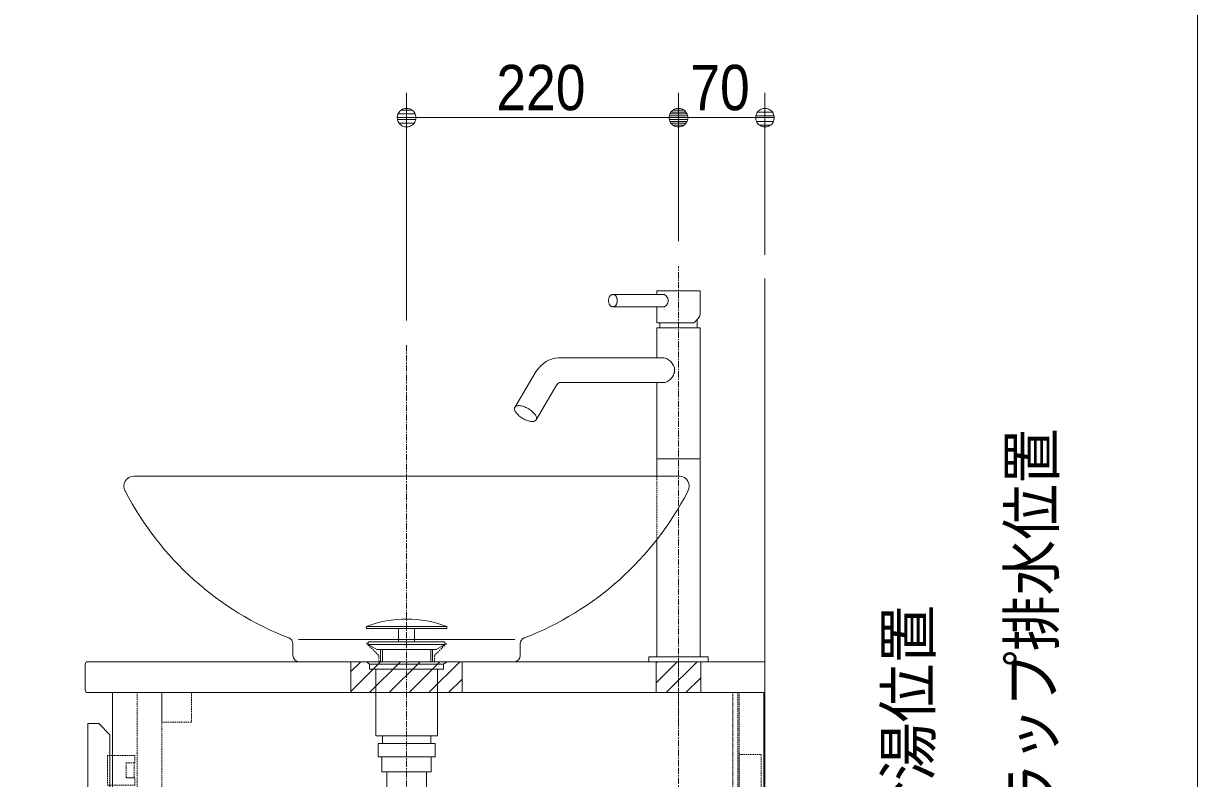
# Model space of a CAD drawing. Units: millimetres, scale not verified. Extents: x -6062 to 6062, y -3045 to 3045.
# Drawn here: x -3872 to -2922, y -1474 to -864 of the extents above; entities that cross this region are included whole.
import ezdxf
from ezdxf.enums import TextEntityAlignment as Align

# ---------------------------------------------------------------- set-up
doc = ezdxf.new("R2010")
doc.units = ezdxf.units.MM
doc.header["$LTSCALE"] = 20
doc.linetypes.add('CHAIN1', pattern=[8, 5, -1, 1, -1])
doc.linetypes.add('DASHED1', pattern=[1.8, 1.2, -0.6])
for name, color, linetype, lineweight in [('0-0_1図面枠', 7, 'Continuous', 9), ('0-1_2寸法-1', 7, 'Continuous', 9), ('0-2_0', 7, 'Continuous', 9), ('0-3_5ボウル・キャビネット', 7, 'Continuous', 9), ('0-4_2寸法-2', 7, 'Continuous', 9), ('0-5_4給排水', 7, 'Continuous', 9)]:
    doc.layers.add(name, color=color, linetype=linetype, lineweight=lineweight)
doc.styles.add('ＭＳ Ｐゴシック', font='')
doc.styles.get('ＭＳ Ｐゴシック').set_extended_font_data('MS PGothic')

# ---------------------------------------------------------------- blocks, each defined once
blk = doc.blocks.new('グループ-4')
at = {"layer": '0-0_1図面枠'}
blk.add_line((-22700, 41000), (-22700, -48600), dxfattribs=at)
blk = doc.blocks.new('グループ-5')
at = {"layer": '0-3_5ボウル・キャビネット'}
blk.add_line((-40700, -27640), (-40700, -28060), dxfattribs=at)
blk.add_lwpolyline([(-40660, -28100), (-29700, -28100), (-29700, -27600), (-40660, -27600)], dxfattribs=at)
for points in [[(-40260, -28100), (-29720, -28100), (-29720, -41400), (-40260, -41400)], [(-40660, -40520), (-40580, -40600), (-40300, -40600), (-40300, -28780), (-40480, -28600), (-40660, -28600)]]:
    blk.add_lwpolyline(points, close=True, dxfattribs=at)
for centre, start, end in [((-40660, -27640), 90, 180), ((-40660, -28060), 180, 270)]:
    blk.add_arc(centre, 40, start, end, dxfattribs=at)
blk = doc.blocks.new('グループ-6')
at = {"layer": '0-3_5ボウル・キャビネット', "linetype": 'DASHED1'}
for p, q in [((-30220, -41400), (-30220, -28100)), ((-30120, -41400), (-30120, -28100)), ((-37920, -39600), (-30920, -39600))]:
    blk.add_line(p, q, dxfattribs=at)
for points in [[(-39860, -28100), (-39460, -28100), (-39460, -29700), (-39860, -29700)], [(-39460, -28100), (-38980, -28100), (-38980, -28580), (-39460, -28580)], [(-30220, -28100), (-30140, -28100), (-30140, -41360), (-30220, -41360)], [(-39900, -29475), (-40040, -29475), (-40040, -29235), (-39900, -29235), (-39900, -29115), (-40340, -29115), (-40340, -29595), (-39900, -29595)], [(-40040, -29235), (-39910, -29235), (-39910, -29475), (-40040, -29475)], [(-30120, -29100), (-29760, -29100), (-29760, -30700), (-30120, -30700)], [(-30120, -36600), (-29760, -36600), (-29760, -38200), (-30120, -38200)], [(-40260, -39600), (-37920, -39600), (-37920, -39280), (-38220, -39280), (-38220, -39200), (-40260, -39200)], [(-38210, -39200), (-30630, -39200), (-30630, -39280), (-38210, -39280)], [(-30620, -39280), (-30920, -39280), (-30920, -39600), (-30220, -39600), (-30220, -39200), (-30620, -39200)], [(-30120, -39200), (-29760, -39200), (-29760, -41360), (-30120, -41360)], [(-39900, -40065), (-40040, -40065), (-40040, -39825), (-39900, -39825), (-39900, -39705), (-40340, -39705), (-40340, -40185), (-39900, -40185)], [(-39660, -39600), (-39260, -39600), (-39260, -41360), (-39620, -41360), (-39660, -41320)], [(-39260, -39600), (-38780, -39600), (-38780, -40080), (-39260, -40080)], [(-40040, -39825), (-39910, -39825), (-39910, -40065), (-40040, -40065)]]:
    blk.add_lwpolyline(points, close=True, dxfattribs=at)
blk = doc.blocks.new('グループ-8')
at = {"layer": '0-3_5ボウル・キャビネット'}
blk.add_lwpolyline([(-41700, -41400), (-29700, -41400), (-29700, -21400)], dxfattribs=at)
for name in ['グループ-5', 'グループ-6']:
    blk.add_blockref(name, (0, 0), dxfattribs=at)
blk = doc.blocks.new('グループ-10')
at = {"layer": '0-5_4給排水', "linetype": 'CHAIN1'}
blk.add_line((-35500, -22480), (-35500, -34060), dxfattribs=at)
at = {"layer": '0-5_4給排水'}
for p, q in [((-35920, -27400), (-35920, -27600)), ((-35890, -27400), (-35890, -27600)), ((-35110, -27400), (-35110, -27600)), ((-35080, -27400), (-35080, -27600))]:
    blk.add_line(p, q, dxfattribs=at)
for points in [[(-36150, -27030), (-34850, -27030), (-34850, -27060), (-36150, -27060)], [(-35630, -27060), (-35370, -27060), (-35370, -27280), (-35630, -27280)], [(-36120, -27280), (-34880, -27280), (-34880, -27320), (-36120, -27320)], [(-35981.3, -27400), (-36120, -27320), (-34880, -27320), (-35020.2, -27400)], [(-36100, -27640), (-36150, -27600), (-34850, -27600), (-34900, -27640)], [(-36100, -27640), (-34900, -27640), (-34900, -27720), (-36100, -27720)], [(-36000, -27720), (-35000, -27720), (-35000, -28800), (-36000, -28800)], [(-35890, -28800), (-35110, -28800), (-35110, -28920), (-35890, -28920)], [(-35960, -28920), (-35040, -28920), (-35040, -29140), (-35960, -29140)], [(-35900, -29140), (-35100, -29140), (-35100, -29380), (-35900, -29380)], [(-35820, -29380), (-35180, -29380), (-35180, -31040), (-35820, -31040)]]:
    blk.add_lwpolyline(points, close=True, dxfattribs=at)
blk.add_arc((-35500, -28730.4), 1820.4, 69.08018, 110.91982, dxfattribs=at)
blk = doc.blocks.new('グループ-14')
at = {"layer": '0-5_4給排水', "linetype": 'CHAIN1'}
blk.add_line((-31100, -28600), (-31100, -21200), dxfattribs=at)
at = {"layer": '0-5_4給排水'}
for p, q in [((-31400, -22120), (-31400, -22200)), ((-30800, -22070.9), (-30800, -22200)), ((-30750, -24320), (-31450, -24320))]:
    blk.add_line(p, q, dxfattribs=at)
at = {"layer": '0-5_4給排水', "linetype": 'DASHED1'}
blk.add_line((-31450, -24600), (-31450, -25624.8), dxfattribs=at)
at = {"layer": '0-5_4給排水'}
for points in [[(-31281.2, -21705.1), (-31286.3, -21697.2), (-31291.8, -21689.9), (-31297.9, -21683.3), (-31304.4, -21677.4), (-31311.3, -21672.2), (-31318.4, -21667.9), (-31325.7, -21664.5), (-31333, -21662), (-31340.3, -21660.5), (-31347.5, -21660), (-32160.7, -21660), (-32167, -21660.4), (-32173.5, -21661.7), (-32180.1, -21663.9), (-32186.7, -21667), (-32193.1, -21671.2), (-32199.4, -21676.3), (-32205.2, -21682.4), (-32210.7, -21689.3), (-32215.6, -21697), (-32219.8, -21705.3), (-32223.5, -21714.1), (-32226.4, -21723.2), (-32228.6, -21732.5), (-32230.2, -21741.8), (-32231.1, -21751), (-32231.4, -21760)], [(-32160.7, -21660), (-32154.3, -21660.4), (-32147.8, -21661.7), (-32141.2, -21663.9), (-32134.6, -21667), (-32128.2, -21671.2), (-32122, -21676.3), (-32116.1, -21682.4), (-32110.7, -21689.3), (-32105.8, -21697), (-32101.5, -21705.3), (-32097.8, -21714.1), (-32094.9, -21723.2), (-32092.7, -21732.5), (-32091.1, -21741.8), (-32090.2, -21751), (-32089.9, -21760), (-32090.2, -21769), (-32091.1, -21778.2), (-32092.7, -21787.5), (-32094.9, -21796.8), (-32097.8, -21805.9), (-32101.5, -21814.7), (-32105.8, -21823), (-32110.7, -21830.7), (-32116.1, -21837.6), (-32122, -21843.7), (-32128.2, -21848.8), (-32134.6, -21853), (-32141.2, -21856.1), (-32147.8, -21858.3), (-32154.3, -21859.6), (-32160.7, -21860)], [(-30794.8, -22065.3), (-30780.3, -22047.7), (-30768.5, -22030.6), (-30759.5, -22014.1), (-30753.4, -21998.4), (-30750.3, -21983.6), (-30750, -21600), (-31450, -21600), (-31450, -21660)], [(-31450, -21660), (-31347.5, -21660), (-31340.3, -21660.5), (-31333, -21662), (-31325.7, -21664.5), (-31318.4, -21667.9), (-31311.3, -21672.2), (-31304.4, -21677.4), (-31297.9, -21683.3), (-31291.8, -21689.9), (-31286.3, -21697.2), (-31281.2, -21705.1), (-31276.9, -21713.4), (-31273.2, -21722.2), (-31270.3, -21731.3), (-31268.2, -21740.7), (-31266.9, -21750.3), (-31266.5, -21760), (-31266.9, -21770.1), (-31268.3, -21780), (-31270.6, -21789.7), (-31273.7, -21799.1), (-31277.5, -21808), (-31282.1, -21816.4), (-31287.3, -21824.2), (-31293, -21831.4), (-31299.1, -21837.9), (-31305.6, -21843.6), (-31312.4, -21848.5), (-31319.4, -21852.6), (-31326.5, -21855.8), (-31333.5, -21858.1), (-31340.6, -21859.5), (-31347.5, -21860), (-31450, -21860), (-31450, -22120), (-30852.5, -22120), (-30831, -22101.6), (-30811.7, -22083.3), (-30794.8, -22065.3)], [(-32231.4, -21760), (-32231.1, -21769), (-32230.2, -21778.2), (-32228.6, -21787.5), (-32226.4, -21796.8), (-32223.5, -21805.9), (-32219.8, -21814.7), (-32215.6, -21823), (-32210.7, -21830.7), (-32205.2, -21837.6), (-32199.4, -21843.7), (-32193.1, -21848.8), (-32186.7, -21853), (-32180.1, -21856.1), (-32173.5, -21858.3), (-32167, -21859.6), (-32160.7, -21860), (-31347.5, -21860), (-31340.6, -21859.5), (-31333.5, -21858.1), (-31326.5, -21855.8), (-31319.4, -21852.6), (-31312.4, -21848.5), (-31305.6, -21843.6), (-31299.1, -21837.9), (-31293, -21831.4), (-31287.3, -21824.2), (-31282.1, -21816.4), (-31277.5, -21808), (-31273.7, -21799.1), (-31270.6, -21789.7), (-31268.3, -21780), (-31266.9, -21770.1), (-31266.5, -21760), (-31266.9, -21750.3), (-31268.2, -21740.7), (-31270.3, -21731.3), (-31273.2, -21722.2), (-31276.9, -21713.4), (-31281.2, -21705.1)], [(-31450, -25624.8), (-31450, -27520), (-30750, -27520), (-30750, -25401.2), (-30750, -22200), (-31450, -22200), (-31450, -22685.7), (-31347.4, -22685.7), (-31332.7, -22686.8), (-31317.2, -22689.9), (-31301.4, -22694.9), (-31285.5, -22701.8), (-31269.7, -22710.5), (-31254.3, -22720.7), (-31239.4, -22732.4), (-31225.2, -22745.4), (-31212, -22759.7), (-31199.8, -22775.2), (-31188.9, -22791.7), (-31179.5, -22809.2), (-31171.9, -22827.6), (-31166.2, -22846.8), (-31162.8, -22866.6), (-31161.7, -22886.6), (-31163, -22906.6), (-31166.7, -22926.4), (-31172.5, -22945.6), (-31180.4, -22964.1), (-31190, -22981.6), (-31201.1, -22998.1), (-31213.5, -23013.5), (-31226.9, -23027.6), (-31241.1, -23040.5), (-31256, -23051.9), (-31271.4, -23061.9), (-31286.9, -23070.3), (-31302.6, -23076.9), (-31318, -23081.8), (-31333, -23084.7), (-31347.5, -23085.7)], [(-31269.7, -22710.5), (-31285.5, -22701.8), (-31301.4, -22694.9), (-31317.2, -22689.9), (-31332.7, -22686.8), (-31347.4, -22685.7), (-33027.6, -22685.7), (-33040.4, -22686.5), (-33082.1, -22689.4), (-33095, -22692), (-33136.1, -22700.6), (-33148.7, -22704.9), (-33188.8, -22719.2), (-33239.1, -22744.8), (-33282.2, -22774.5), (-33292.2, -22781.7), (-33332, -22817.7), (-33340.2, -22826), (-33377.3, -22868.9), (-33411.2, -22919), (-33416.4, -22926.9), (-33417.6, -22928.8), (-33748.1, -23485.9), (-33751.5, -23494.8), (-33753, -23504.7), (-33752.5, -23515.4), (-33750.3, -23526.7), (-33746.2, -23538.4), (-33740.6, -23550.3), (-33733.6, -23562.3), (-33725.5, -23574.2), (-33716.3, -23585.7), (-33706, -23597.3), (-33694.2, -23609.1), (-33681, -23621.1), (-33666.5, -23633), (-33650.7, -23644.8), (-33634, -23656.1), (-33616.4, -23666.8), (-33598.3, -23676.6)], [(-31166.7, -22926.4), (-31163, -22906.6), (-31161.7, -22886.6), (-31162.8, -22866.6), (-31166.2, -22846.8), (-31171.9, -22827.6), (-31179.5, -22809.2), (-31188.9, -22791.7), (-31199.8, -22775.2), (-31212, -22759.7), (-31225.2, -22745.4), (-31239.4, -22732.4), (-31254.3, -22720.7), (-31269.7, -22710.5)], [(-33598.3, -23676.6), (-33579.9, -23685.5), (-33561.6, -23693.3), (-33543.6, -23699.9), (-33526.2, -23705.3), (-33509.6, -23709.3), (-33494.1, -23712.1), (-33479.7, -23713.8), (-33466.5, -23714.3), (-33454.3, -23713.8), (-33442.6, -23712.1), (-33431.8, -23709.3), (-33422.1, -23705.3), (-33413.7, -23699.9), (-33406.8, -23693.3), (-33401.6, -23685.5), (-33071.4, -23128.9), (-33062.8, -23116), (-33050.8, -23102), (-33041.4, -23093.4), (-33033.9, -23088.2), (-33031.6, -23087), (-33028.9, -23086.1), (-33027.6, -23085.8), (-33026.5, -23085.7), (-31347.5, -23085.7), (-31333, -23084.7), (-31318, -23081.8), (-31302.6, -23076.9), (-31286.9, -23070.3), (-31271.4, -23061.9), (-31256, -23051.9), (-31241.1, -23040.5), (-31226.9, -23027.6), (-31213.5, -23013.5), (-31201.1, -22998.1), (-31190, -22981.6), (-31180.4, -22964.1), (-31172.5, -22945.6), (-31166.7, -22926.4)], [(-31347.5, -23085.7), (-31450, -23085.7), (-31450, -24600)], [(-33401.6, -23685.5), (-33398.3, -23676.6), (-33396.8, -23666.8), (-33397.2, -23656.1), (-33399.5, -23644.8), (-33403.5, -23633), (-33409.1, -23621.1), (-33416.1, -23609.1), (-33424.3, -23597.3), (-33433.5, -23585.7), (-33443.8, -23574.2), (-33455.5, -23562.3), (-33468.7, -23550.3), (-33483.3, -23538.4), (-33499, -23526.7), (-33515.8, -23515.4), (-33533.4, -23504.7), (-33551.5, -23494.8), (-33569.8, -23485.9), (-33588.2, -23478.1), (-33606.2, -23471.5), (-33623.5, -23466.2), (-33640.1, -23462.1), (-33655.7, -23459.3), (-33670.1, -23457.7), (-33683.2, -23457.2), (-33695.5, -23457.7), (-33707.1, -23459.3), (-33717.9, -23462.1), (-33727.7, -23466.2), (-33736.1, -23471.5), (-33742.9, -23478.1), (-33748.1, -23485.9)]]:
    blk.add_lwpolyline(points, dxfattribs=at)
blk.add_lwpolyline([(-31580, -27520), (-31580, -27600), (-30620, -27600), (-30620, -27520)], close=True, dxfattribs=at)
at = {"layer": '0-5_4給排水', "linetype": 'CHAIN1'}
blk.add_lwpolyline([(-31100, -29898), (-31100, -29735.5), (-31100, -29285.9), (-31100, -27600)], dxfattribs=at)
blk = doc.blocks.new('_Dot')
at = {"layer": '0-2_0'}
for p, q in [((-10, 0), (-20, 0)), ((9.78, 2), (-9.78, 2)), ((7.99, 6), (-7.99, 6)), ((9.16, -3.98), (-9.16, -3.98)), ((6, -7.98), (-6, -7.98))]:
    blk.add_line(p, q, dxfattribs=at)
for points in [[(10, 0), (9.92, 1.25), (9.69, 2.49), (9.3, 3.68), (8.76, 4.82), (8.09, 5.88), (7.29, 6.85), (6.37, 7.71), (5.36, 8.44), (4.26, 9.05), (3.09, 9.51), (1.87, 9.82), (0.63, 9.98), (-0.63, 9.98), (-1.87, 9.82), (-3.09, 9.51), (-4.26, 9.05), (-5.36, 8.44), (-6.37, 7.71), (-7.29, 6.85), (-8.09, 5.88), (-8.76, 4.82), (-9.3, 3.68), (-9.69, 2.49), (-9.92, 1.25), (-10, 0), (0, 0)], [(-10, 0), (-9.92, -1.25), (-9.69, -2.49), (-9.3, -3.68), (-8.76, -4.82), (-8.09, -5.88), (-7.29, -6.85), (-6.37, -7.71), (-5.36, -8.44), (-4.26, -9.05), (-3.09, -9.51), (-1.87, -9.82), (-0.63, -9.98), (0.63, -9.98), (1.87, -9.82), (3.09, -9.51), (4.26, -9.05), (5.36, -8.44), (6.37, -7.71), (7.29, -6.85), (8.09, -5.88), (8.76, -4.82), (9.3, -3.68), (9.69, -2.49), (9.92, -1.25), (10, 0), (0, 0)]]:
    blk.add_lwpolyline(points, close=True, dxfattribs=at)
blk = doc.blocks.new('グループ-18')
at = {"layer": '0-3_5ボウル・キャビネット'}
for p, q in [((-40053.9, -24679.7), (-40054.1, -24680)), ((-31083.8, -24600), (-39916.2, -24600)), ((-30945.9, -24680), (-30946.1, -24679.7)), ((-40054.1, -24840), (-40051, -24846)), ((-30949, -24846), (-30945.9, -24840)), ((-37250, -27240), (-33750, -27240)), ((-37240.6, -27600), (-33759.4, -27600))]:
    blk.add_line(p, q, dxfattribs=at)
for points in [[(-37340.1, -27308.9), (-37340.1, -27309.2), (-37340.1, -27500), (-37340.1, -27500.5)], [(-33659.9, -27500.5), (-33659.9, -27500), (-33659.9, -27309.2), (-33659.9, -27308.9)]]:
    blk.add_lwpolyline(points, dxfattribs=at)
at = {"layer": '0-3_5ボウル・キャビネット', "linetype": 'DASHED1'}
blk.add_lwpolyline([(-36150, -27300), (-35950, -27500), (-35950, -27600), (-35050, -27600), (-35050, -27500), (-34850, -27300)], dxfattribs=at)
at = {"layer": '0-3_5ボウル・キャビネット'}
for centre, radius, start, end in [((-39914.7, -24760), 160.7, 150.13296, 209.86704), ((-39916.2, -24758.7), 158.7, 90, 150.13296), ((-31083.8, -24758.7), 158.7, 29.86704, 90), ((-31085.3, -24760), 160.7, 330.13296, 29.86704), ((-35591.7, -22528.4), 5025.6, 207.46186, 248.86332), ((-35408.3, -22528.4), 5025.6, 291.13668, 332.53814), ((-37439.8, -27308.9), 99.7, 0, 68.86332), ((-33560.2, -27308.9), 99.7, 111.13668, 180), ((-37240.6, -27500.5), 99.5, 180, 270), ((-33759.4, -27500.5), 99.5, 270, 0)]:
    blk.add_arc(centre, radius, start, end, dxfattribs=at)

msp = doc.modelspace()

# ---------------------------------------------------------------- linework, layer by layer
at = {"layer": '0-1_2寸法-1'}
for p, q in [((-3562.5, -1104), (-3562.5, -920)), ((-3342.5, -1040), (-3342.5, -920)), ((-3342.5, -1040), (-3342.5, -920)), ((-3272.5, -1051), (-3272.5, -920)), ((-3547.49, -940), (-3357.51, -940)), ((-3287.51, -940), (-3327.49, -940))]:
    msp.add_line(p, q, dxfattribs=at)
at = {"layer": '0-3_5ボウル・キャビネット'}
for p, q in [((-3607.5, -1388), (-3599.5, -1380)), ((-3607.5, -1404), (-3583.5, -1380)), ((-3592.5, -1405), (-3567.5, -1380)), ((-3576.5, -1405), (-3551.5, -1380)), ((-3560.5, -1405), (-3535.5, -1380)), ((-3544.5, -1405), (-3519.5, -1380)), ((-3360.5, -1381), (-3359.5, -1380)), ((-3360.5, -1397), (-3343.5, -1380)), ((-3352.5, -1405), (-3327.5, -1380)), ((-3528.5, -1405), (-3517.5, -1394)), ((-3336.5, -1405), (-3324.5, -1393))]:
    msp.add_line(p, q, dxfattribs=at)
for points in [[(-3607.5, -1405), (-3607.5, -1380), (-3517.5, -1380), (-3517.5, -1405)], [(-3360.5, -1405), (-3360.5, -1380), (-3324.5, -1380), (-3324.5, -1405)]]:
    msp.add_lwpolyline(points, close=True, dxfattribs=at)
at = {"layer": '0-3_5ボウル・キャビネット', "linetype": 'DASHED1'}
for points in [[(-3607.5, -1405), (-3607.5, -1380), (-3517.5, -1380), (-3517.5, -1405)], [(-3360.5, -1405), (-3360.5, -1380), (-3324.5, -1380), (-3324.5, -1405)]]:
    msp.add_lwpolyline(points, dxfattribs=at)

# ---------------------------------------------------------------- block references
at = {"layer": '0-0_1図面枠', "xscale": 0.05, "yscale": 0.05}
msp.add_blockref('グループ-4', (-1787.5, 0), dxfattribs=at)
at = {"layer": '0-1_2寸法-1', "xscale": 0.7503418, "yscale": 0.7503418, "rotation": 180}
for p in [(-3562.5, -940), (-3342.5, -940)]:
    msp.add_blockref('_Dot', p, dxfattribs=at)
at = {"layer": '0-1_2寸法-1', "xscale": 0.7503418, "yscale": 0.7503418}
for p in [(-3342.5, -940), (-3272.5, -940)]:
    msp.add_blockref('_Dot', p, dxfattribs=at)
at = {"layer": '0-3_5ボウル・キャビネット', "xscale": 0.05, "yscale": 0.05}
for name in ['グループ-8', 'グループ-18']:
    msp.add_blockref(name, (-1787.5, 0), dxfattribs=at)
at = {"layer": '0-5_4給排水', "xscale": 0.05, "yscale": 0.05}
for name in ['グループ-14', 'グループ-10']:
    msp.add_blockref(name, (-1787.5, 0), dxfattribs=at)

# ---------------------------------------------------------------- texts
at = {"layer": '0-1_2寸法-1', "style": 'ＭＳ Ｐゴシック', "width": 0.9}
for s, p in [('220', (-3489.78, -944.96)), ('70', (-3332.87, -944.96))]:
    msp.add_text(s, height=36.66, dxfattribs=at).set_placement(p, align=Align.BOTTOM_LEFT)
at = {"layer": '0-4_2寸法-2', "style": 'ＭＳ Ｐゴシック'}
for s, width, p in [('Pトラップ排水位置', 0.9, (-3027.48, -1580.42)), ('壁給水・給湯位置', 0.95, (-3127.38, -1714.36))]:
    msp.add_text(s, height=36.69, rotation=90, dxfattribs=dict(at, width=width)).set_placement(p, align=Align.BOTTOM_LEFT)

doc.saveas('drawing.dxf')
